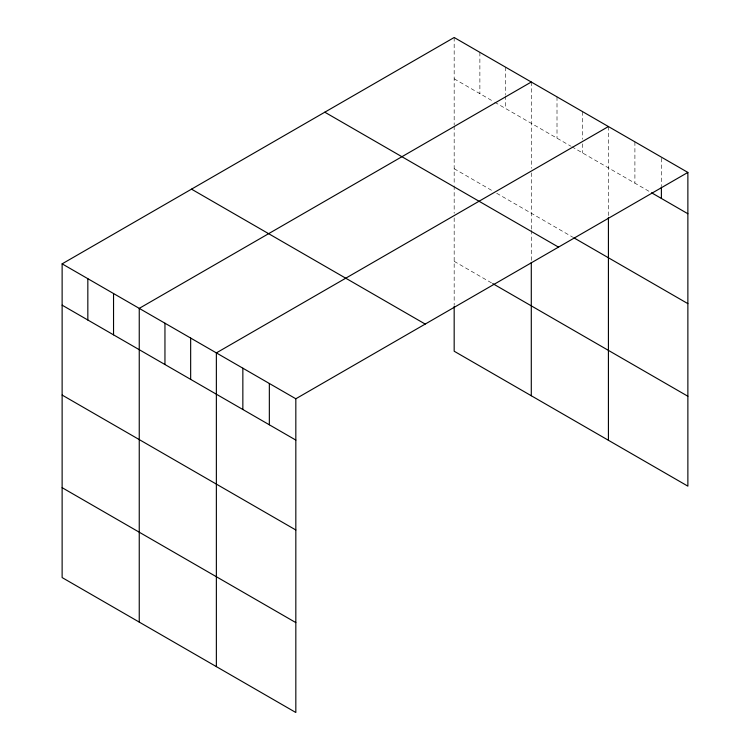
<?xml version="1.0" encoding="UTF-8"?>
<svg xmlns="http://www.w3.org/2000/svg" width="750" height="750" viewBox="0 0 750 750"><rect width="100%" height="100%" fill="white"/><g stroke="black" fill="none" stroke-linecap="round" stroke-linejoin="round"><path stroke-width="0.56" stroke-dasharray="3.75 2.81" d="M454.172 37.5L454.172 124.913M454.172 78.816L493.725 101.653M494.709 102.225L570.844 146.175M571.838 146.747L650.597 192.225M454.172 168.713L492.731 190.978M496.687 193.256L572.822 237.216M454.172 261.328L491.747 283.022M661.388 158.278L661.388 185.822M634.903 141.844L634.903 183.159M608.419 126.553L608.419 216.272M582.712 111.712L582.712 139.256M582.712 143.841L582.712 153.028M557.006 96.862L557.006 138.188M531.291 82.022L531.291 168.291M531.291 172.903L531.291 229.247M531.291 230.391L531.291 261.262M505.584 67.181L505.584 94.725M505.584 95.878L505.584 108.497M479.878 52.341L479.878 93.656M454.172 126.066L454.172 184.725M454.172 185.869L454.172 213.309M454.172 217.884L454.172 305.128"/><path stroke-width="1.12" d="M687.872 172.425L295.828 398.775L295.828 712.5L62.128 577.575L62.128 263.85L454.172 37.5L687.872 172.425L687.872 486.15L454.172 351.225L454.172 306.281M531.291 82.022L139.247 308.372L139.247 622.097M608.419 126.553L216.366 352.894L216.366 666.628M651.581 192.787L687.872 213.741M573.806 237.787L687.872 303.637M324.797 112.191L558.497 247.116M492.731 283.594L687.872 396.253M191.503 189.15L425.203 324.075M62.128 263.85L295.828 398.775M62.128 305.166L295.828 440.091M62.128 395.062L295.828 529.988M62.128 487.678L295.828 622.603M661.388 186.975L661.388 198.45M608.419 217.425L608.419 440.278M531.291 262.406L531.291 395.756M269.344 383.484L269.344 424.8M242.85 368.194L242.85 409.509M190.659 338.053L190.659 379.369M164.953 323.212L164.953 364.528M113.541 293.531L113.541 334.847M87.834 278.691L87.834 320.006"/></g></svg>
